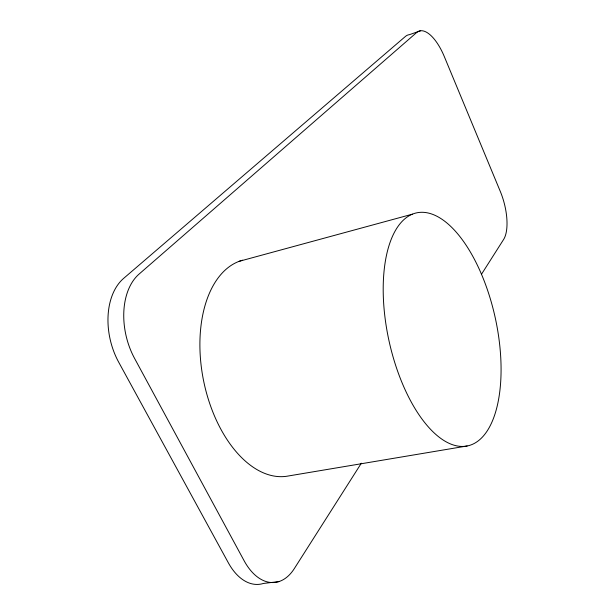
<?xml version="1.0" encoding="UTF-8"?>
<svg xmlns="http://www.w3.org/2000/svg" width="615" height="615" viewBox="0 0 615 615"><rect width="100%" height="100%" fill="white"/><g stroke="black" fill="none" stroke-linecap="round" stroke-linejoin="round"><path stroke-width="0.92" d="M361.336 463.21L294.324 568.583A59.009 34.794 84.5 0 1 244.094 560.696L134.547 358.345A61.123 39.983 76.4 0 1 139.075 274.09L416.701 32.487A39.506 16.297 72 0 1 444.291 56.542L500.295 191.426A37.738 15.244 75.1 0 1 503.608 239.481L481.437 274.336M420.629 30.75L409.429 34.671A39.314 16.559 71.9 0 0 405.439 36.431L123.592 278.418A60.67 40.382 76.5 0 0 118.664 362.135L228.326 562.771A58.594 35.17 84.8 0 0 263.374 583.458L278.887 581.598M239.058 261.352L412.419 214.166M467.146 445.983A119.272 54.351 77.6 0 1 383.406 280.14A119.272 54.351 77.6 0 1 475.802 261.998A119.272 54.351 77.6 0 1 467.146 445.983L288.243 476.002A110.323 64.575 78.6 0 1 203.896 382.246A110.323 64.575 78.6 0 1 242.633 260.199"/></g></svg>
